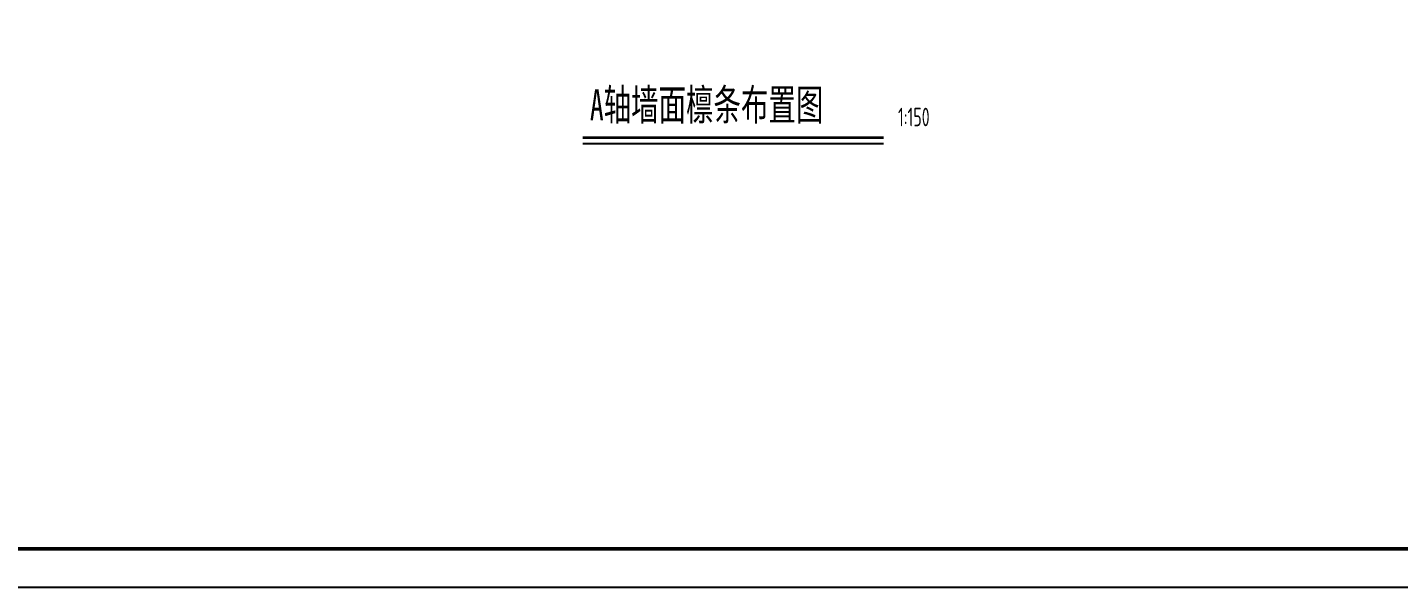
# Model space of a CAD drawing. Extents: x 753177 to 2169292, y -530934 to -273477.
# Drawn here: x 1758250 to 1811357, y -530934 to -509230 of the extents above; entities that cross this region are included whole.
import ezdxf
from ezdxf.enums import TextEntityAlignment as Align

# ---------------------------------------------------------------- set-up
doc = ezdxf.new("R2010")
doc.units = 0
doc.header["$LTSCALE"] = 1500
doc.header["$MEASUREMENT"] = 0
for name, color, linetype in [('00-tk', 151, 'Continuous'), ('NUM', 7, 'Continuous'), ('TEXT', 7, 'Continuous')]:
    doc.layers.add(name, color=color, linetype=linetype)
doc.layers.add('TK', color=252, linetype='Continuous', lineweight=13)
doc.styles.add('H500', font='Tssdeng.shx', dxfattribs={"width": 0.65, "height": 500, "bigfont": 'tssdchn.shx'})
doc.styles.add('图名', font='simhei.ttf', dxfattribs={"width": 0.7, "height": 600})

# ---------------------------------------------------------------- blocks, each defined once
blk = doc.blocks.new('A$C16496DF1')
at = {"layer": '00-tk'}
blk.add_line((176850, 1500), (3750, 1500), dxfattribs=at)
at = {"layer": '00-tk', "linetype": 'Continuous'}
blk.add_line((178350, 0), (0, 0), dxfattribs=at)
at = {"layer": '00-tk', "const_width": 150}
blk.add_lwpolyline([(3750, 124650), (176850, 124650), (176850, 1500), (3750, 1500)], close=True, dxfattribs=at)

msp = doc.modelspace()

# ---------------------------------------------------------------- linework, layer by layer
at = {"layer": 'NUM', "const_width": 112.5}
msp.add_lwpolyline([(1779760, -513502.6), (1791407.6, -513502.6)], dxfattribs=at)
at = {"layer": 'NUM'}
msp.add_lwpolyline([(1779760, -513727.6), (1791407.6, -513727.6)], dxfattribs=at)

# ---------------------------------------------------------------- block references
at = {"layer": 'TK', "color": 2, "linetype": 'ByBlock'}
msp.add_blockref('A$C16496DF1', (1698368.2, -530934.4), dxfattribs=at)

# ---------------------------------------------------------------- texts
at = {"layer": 'TEXT', "width": 0.65}
for s, height, style, p in [('A轴墙面檩条布置图', 1200, '图名', (1780036.7, -513185.2)), ('1:150', 720, 'H500', (1791970.1, -513277.6))]:
    msp.add_text(s, height=height, dxfattribs=dict(at, style=style)).set_placement(p, align=Align.BOTTOM_LEFT)

doc.saveas('drawing.dxf')
